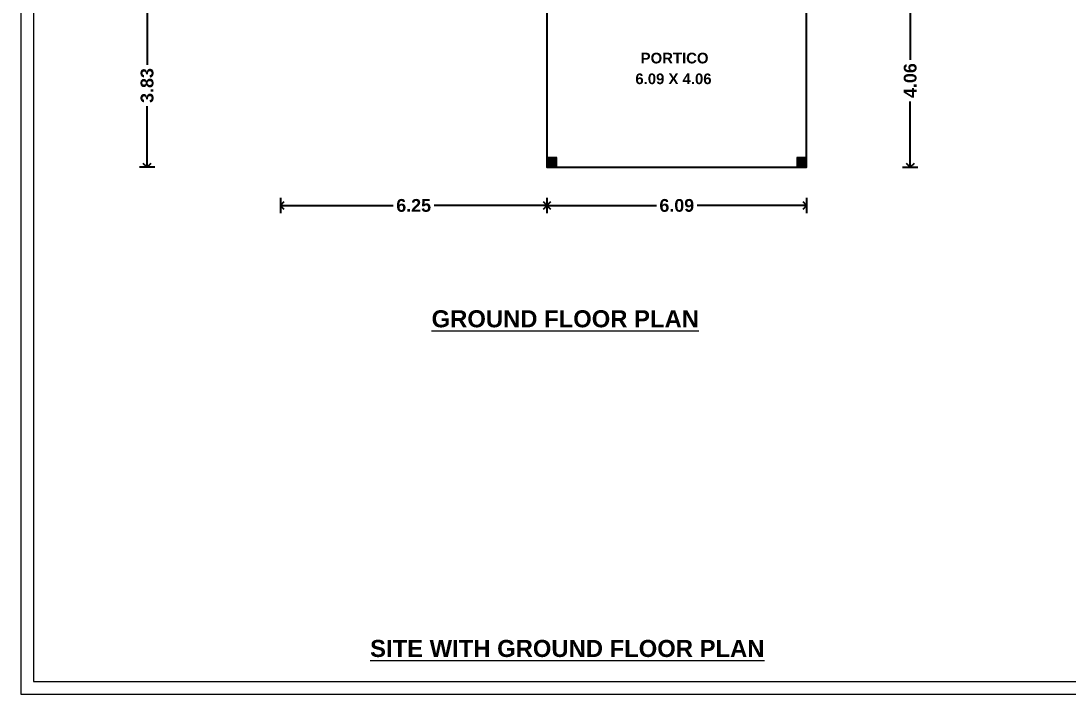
# Model space of a CAD drawing. Header units: metres. Extents: x -1558670 to -1556515, y 43632 to 45317.
# Drawn here: x -1558188.46 to -1558163.9, y 44055.18 to 44070.96 of the extents above; entities that cross this region are included whole.
import ezdxf

# ---------------------------------------------------------------- set-up
doc = ezdxf.new("R2010")
doc.units = ezdxf.units.M
doc.header["$LTSCALE"] = 750
doc.header["$MEASUREMENT"] = 0
doc.header["$PDMODE"] = 35
doc.header["$PDSIZE"] = 50
doc.layers.get('0').update_dxf_attribs({"lineweight": 5})
doc.layers.get('Defpoints').update_dxf_attribs({"lineweight": 0})
doc.layers.add('AR_WALL', color=7, linetype='Continuous', lineweight=40)
doc.layers.add('BLK_1_COVERED_AREA', color=140, linetype='Continuous', plot=False)
doc.layers.add('BLK_1_FLR_0_BLT_UP_AREA', color=1, linetype='Continuous', plot=False)
doc.layers.add('BLK_1_PORTICO_1', color=7, linetype='Continuous')
doc.styles.add('Ar Bold', font='arialbd.ttf', dxfattribs={"height": 0.5})
doc.dimstyles.new('~Side open', dxfattribs={"dimtxt": 0.5, "dimasz": 0.18, "dimexe": 0.18, "dimexo": 0.0625, "dimgap": 0.09, "dimtad": 1, "dimzin": 4, "dimdsep": 46, "dimtxsty": 'Ar Bold', "dimblk": 'OPEN90', "dimcen": 0.09, "dimse1": 1, "dimse2": 1, "dimclrd": 252, "dimclrt": 256, "dimadec": 0, "dimazin": 0, "dimtfac": 1, "dimtix": 1, "dimtofl": 0, "dimtmove": 2, "dimatfit": 0, "dimfxl": 0, "dimtzin": 0, "dimarcsym": 0})

# ---------------------------------------------------------------- blocks, each defined once
blk = doc.blocks.new('_Open90')
at = {"layer": 'AR_WALL', "color": 0, "lineweight": -2}
for p, q in [((0, 0), (-1, 0)), ((-0.5, 0.5), (0, 0)), ((0, 0), (-0.5, -0.5))]:
    blk.add_line(p, q, dxfattribs=at)
blk = doc.blocks.new('*D102')
at = {"color": 0, "lineweight": -2}
for p, q in [((-1558176.124, 44066.815), (-1558176.124, 44066.455)), ((-1558170.033, 44066.815), (-1558170.033, 44066.455))]:
    blk.add_line(p, q, dxfattribs=at)
at = {"color": 252, "lineweight": -2}
for p, q in [((-1558175.944, 44066.635), (-1558173.558, 44066.635)), ((-1558170.213, 44066.635), (-1558172.599, 44066.635))]:
    blk.add_line(p, q, dxfattribs=at)
at = {"layer": 'Defpoints', "color": 0}
for p in [(-1558176.124, 44067.533), (-1558170.033, 44067.533), (-1558176.124, 44066.635)]:
    blk.add_point(p, dxfattribs=at)
at = {"color": 252, "lineweight": -2, "xscale": 0.18, "yscale": 0.18, "zscale": 0.18, "rotation": 180}
blk.add_blockref('_Open90', (-1558176.124, 44066.635), dxfattribs=at)
at = {"color": 252, "lineweight": -2, "xscale": 0.18, "yscale": 0.18, "zscale": 0.18}
blk.add_blockref('_Open90', (-1558170.033, 44066.635), dxfattribs=at)
at = {"insert": (-1558173.079, 44066.635), "char_height": 0.5, "attachment_point": 5, "style": 'Ar Bold'}
blk.add_mtext('{\\H0.6x;6.09}', dxfattribs=at)
blk = doc.blocks.new('*D103')
at = {"color": 0, "lineweight": -2}
for p, q in [((-1558182.375, 44066.815), (-1558182.375, 44066.455)), ((-1558176.124, 44066.815), (-1558176.124, 44066.455))]:
    blk.add_line(p, q, dxfattribs=at)
at = {"color": 252, "lineweight": -2}
for p, q in [((-1558182.195, 44066.635), (-1558179.732, 44066.635)), ((-1558176.304, 44066.635), (-1558178.767, 44066.635))]:
    blk.add_line(p, q, dxfattribs=at)
at = {"layer": 'Defpoints', "color": 0}
for p in [(-1558182.375, 44071.363), (-1558176.124, 44071.363), (-1558176.124, 44066.635)]:
    blk.add_point(p, dxfattribs=at)
at = {"color": 252, "lineweight": -2, "xscale": 0.18, "yscale": 0.18, "zscale": 0.18, "rotation": 180}
blk.add_blockref('_Open90', (-1558182.375, 44066.635), dxfattribs=at)
at = {"color": 252, "lineweight": -2, "xscale": 0.18, "yscale": 0.18, "zscale": 0.18}
blk.add_blockref('_Open90', (-1558176.124, 44066.635), dxfattribs=at)
at = {"insert": (-1558179.25, 44066.635), "char_height": 0.5, "attachment_point": 5, "style": 'Ar Bold'}
blk.add_mtext('{\\H0.6x;6.25}', dxfattribs=at)
blk = doc.blocks.new('*D104')
at = {"color": 0, "lineweight": -2}
for p, q in [((-1558185.321, 44071.363), (-1558185.681, 44071.363)), ((-1558185.321, 44067.533), (-1558185.681, 44067.533))]:
    blk.add_line(p, q, dxfattribs=at)
at = {"color": 252, "lineweight": -2}
for p, q in [((-1558185.501, 44071.183), (-1558185.501, 44069.929)), ((-1558185.501, 44067.713), (-1558185.501, 44068.967))]:
    blk.add_line(p, q, dxfattribs=at)
at = {"layer": 'Defpoints', "color": 0}
for p in [(-1558176.124, 44071.363), (-1558185.501, 44067.533), (-1558176.124, 44067.533)]:
    blk.add_point(p, dxfattribs=at)
at = {"color": 252, "lineweight": -2, "xscale": 0.18, "yscale": 0.18, "zscale": 0.18}
for p, rotation in [((-1558185.501, 44071.363), 90), ((-1558185.501, 44067.533), 270)]:
    blk.add_blockref('_Open90', p, dxfattribs=dict(at, rotation=rotation))
at = {"insert": (-1558185.501, 44069.448), "char_height": 0.5, "attachment_point": 5, "rotation": 90, "style": 'Ar Bold'}
blk.add_mtext('{\\H0.6x;3.83}', dxfattribs=at)
blk = doc.blocks.new('*D111')
at = {"color": 0, "lineweight": -2}
for p, q in [((-1558167.784, 44071.593), (-1558167.424, 44071.593)), ((-1558167.784, 44067.533), (-1558167.424, 44067.533))]:
    blk.add_line(p, q, dxfattribs=at)
at = {"color": 252, "lineweight": -2}
for p, q in [((-1558167.604, 44071.413), (-1558167.604, 44070.049)), ((-1558167.604, 44067.713), (-1558167.604, 44069.076))]:
    blk.add_line(p, q, dxfattribs=at)
at = {"layer": 'Defpoints', "color": 0}
for p in [(-1558170.033, 44071.593), (-1558170.033, 44067.533), (-1558167.604, 44067.533)]:
    blk.add_point(p, dxfattribs=at)
at = {"color": 252, "lineweight": -2, "xscale": 0.18, "yscale": 0.18, "zscale": 0.18}
for p, rotation in [((-1558167.604, 44071.593), 90), ((-1558167.604, 44067.533), 270)]:
    blk.add_blockref('_Open90', p, dxfattribs=dict(at, rotation=rotation))
at = {"insert": (-1558167.604, 44069.563), "char_height": 0.5, "attachment_point": 5, "rotation": 90, "style": 'Ar Bold'}
blk.add_mtext('{\\H0.6x;4.06}', dxfattribs=at)

msp = doc.modelspace()

# ---------------------------------------------------------------- hatches: boundary and pattern name
h = msp.add_hatch(color=8)
h.dxf.hatch_style = 1
h.paths.add_polyline_path([(-1558175.894, 44067.533), (-1558175.894, 44067.763), (-1558176.124, 44067.763), (-1558176.124, 44067.533)])
h = msp.add_hatch(color=8)
h.dxf.hatch_style = 1
h.paths.add_polyline_path([(-1558170.033, 44067.533), (-1558170.033, 44067.763), (-1558170.263, 44067.763), (-1558170.263, 44067.533)])

# ---------------------------------------------------------------- linework, layer by layer
for p, q in [((-1558170.033, 44071.593), (-1558170.033, 44067.533)), ((-1558170.033, 44067.533), (-1558176.124, 44067.533))]:
    msp.add_line(p, q)
for points in [[(-1558089.331, 44119.22), (-1558188.46, 44119.22), (-1558188.46, 44055.181), (-1558089.331, 44055.181)], [(-1558176.124, 44067.533), (-1558175.894, 44067.533), (-1558175.894, 44067.763), (-1558176.124, 44067.763)], [(-1558170.263, 44067.533), (-1558170.033, 44067.533), (-1558170.033, 44067.763), (-1558170.263, 44067.763)]]:
    msp.add_lwpolyline(points, close=True)
at = {"color": 5}
msp.add_lwpolyline([(-1558188.167, 44055.475), (-1558089.625, 44055.475), (-1558089.625, 44118.926), (-1558188.167, 44118.926)], close=True, dxfattribs=at)
at = {"layer": 'BLK_1_COVERED_AREA', "color": 140}
msp.add_lwpolyline([(-1558171.454, 44083.554), (-1558170.554, 44083.554), (-1558170.554, 44091.934), (-1558175.825, 44091.934), (-1558175.825, 44090.864), (-1558182.375, 44090.864), (-1558182.375, 44071.363), (-1558176.124, 44071.363), (-1558176.124, 44067.533), (-1558170.033, 44067.533), (-1558170.033, 44071.593), (-1558171.454, 44071.593)], close=True, dxfattribs=at)
at = {"layer": 'BLK_1_FLR_0_BLT_UP_AREA', "color": 18}
msp.add_lwpolyline([(-1558171.454, 44083.554), (-1558170.554, 44083.554), (-1558170.554, 44091.934), (-1558175.825, 44091.934), (-1558175.825, 44090.864), (-1558182.375, 44090.864), (-1558182.375, 44071.363), (-1558176.124, 44071.363), (-1558176.124, 44067.533), (-1558170.033, 44067.533), (-1558170.033, 44071.593), (-1558171.454, 44071.593)], close=True, dxfattribs=at)
at = {"layer": 'BLK_1_PORTICO_1', "color": 5}
msp.add_lwpolyline([(-1558182.375, 44074.554), (-1558182.375, 44071.363), (-1558176.124, 44071.363), (-1558176.124, 44067.533), (-1558170.033, 44067.533), (-1558170.033, 44074.554)], close=True, dxfattribs=at)

# ---------------------------------------------------------------- texts
at = {"color": 7, "style": 'Ar Bold'}
for s, height, p in [('PORTICO', 0.25, (-1558173.926, 44069.966)), ('6.09 X 4.06', 0.25, (-1558174.05, 44069.48)), ('%%UGROUND FLOOR PLAN', 0.4, (-1558178.829, 44063.779)), ('%%USITE WITH GROUND FLOOR PLAN', 0.4, (-1558180.272, 44056.05))]:
    msp.add_text(s, height=height, dxfattribs=at).set_placement(p)

# ---------------------------------------------------------------- dimensions: what is measured, and where the dimension line sits
for base, p1, p2, angle, picture, middle in [((-1558167.604, 44067.533), (-1558170.033, 44071.593), (-1558170.033, 44067.533), 270, '*D111', (-1558167.604, 44069.563)), ((-1558185.501, 44067.533), (-1558176.124, 44071.363), (-1558176.124, 44067.533), 270, '*D104', (-1558185.501, 44069.448)), ((-1558176.124, 44066.635), (-1558182.375, 44071.363), (-1558176.124, 44071.363), 0, '*D103', (-1558179.25, 44066.635)), ((-1558176.124, 44066.635), (-1558170.033, 44067.533), (-1558176.124, 44067.533), 180, '*D102', (-1558173.079, 44066.635))]:
    dim = msp.add_linear_dim(base=base, p1=p1, p2=p2, angle=angle, text='{\\H0.6x;<>}', dimstyle='~Side open', override={"dimse1": 0, "dimse2": 0, "dimfxlon": 1})
    dim.commit()
    dim.dimension.update_dxf_attribs({"geometry": picture, "text_midpoint": middle, "dimtype": 161})

doc.saveas('drawing.dxf')
